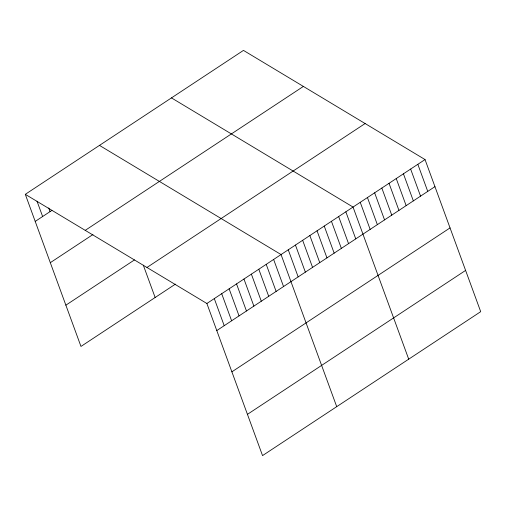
<?xml version="1.0" encoding="UTF-8"?>
<svg xmlns="http://www.w3.org/2000/svg" width="506" height="506" viewBox="0 0 506 506"><rect width="100%" height="100%" fill="white"/><g stroke="black" fill="none" stroke-linecap="round" stroke-linejoin="round"><path stroke-width="0.76" d="M25.3 194.329L243.462 50.398L425.034 159.561L480.7 311.671L262.538 455.602L206.878 303.492L25.3 194.329L80.966 346.439L175.424 284.119M35.211 221.413L51.903 210.401M85.223 230.356L303.379 86.425M50.309 262.671L92.959 234.531M65.862 305.181L134.476 259.913M146.955 267.472L365.117 123.54M206.878 303.492L425.034 159.561M216.789 330.576L434.945 186.644M231.887 371.834L450.043 227.902M247.44 414.344L465.602 270.413M171.464 97.898L353.043 207.062L408.709 359.165M99.473 145.393L281.051 254.556L336.718 406.666M417.836 164.311L427.747 191.394M410.638 169.061L420.549 196.145M403.44 173.811L413.351 200.895M396.242 178.561L406.154 205.645M389.038 183.311L398.949 210.395M381.84 188.061L391.752 215.145M374.642 192.811L384.554 219.895M367.445 197.561L377.356 224.645M360.24 202.311L370.152 229.389M345.845 211.812L355.756 238.889M338.647 216.555L348.558 243.639M331.449 221.305L341.36 248.389M324.245 226.055L334.156 253.139M317.047 230.806L326.958 257.889M309.849 235.556L319.76 262.639M302.651 240.306L312.563 267.389M295.447 245.056L305.358 272.139M288.249 249.806L298.16 276.89M273.632 259.451L283.543 286.535M266.219 264.341L276.131 291.424M258.8 269.236L268.711 296.32M251.381 274.132L261.292 301.215M243.962 279.027L253.873 306.105M236.549 283.917L246.46 311M229.129 288.812L239.041 315.896M221.71 293.708L231.621 320.785M214.297 298.597L224.209 325.681M143.312 265.182L155.14 297.503M48.709 207.966L50.043 211.628M37.001 201.148L42.63 216.517"/></g></svg>
